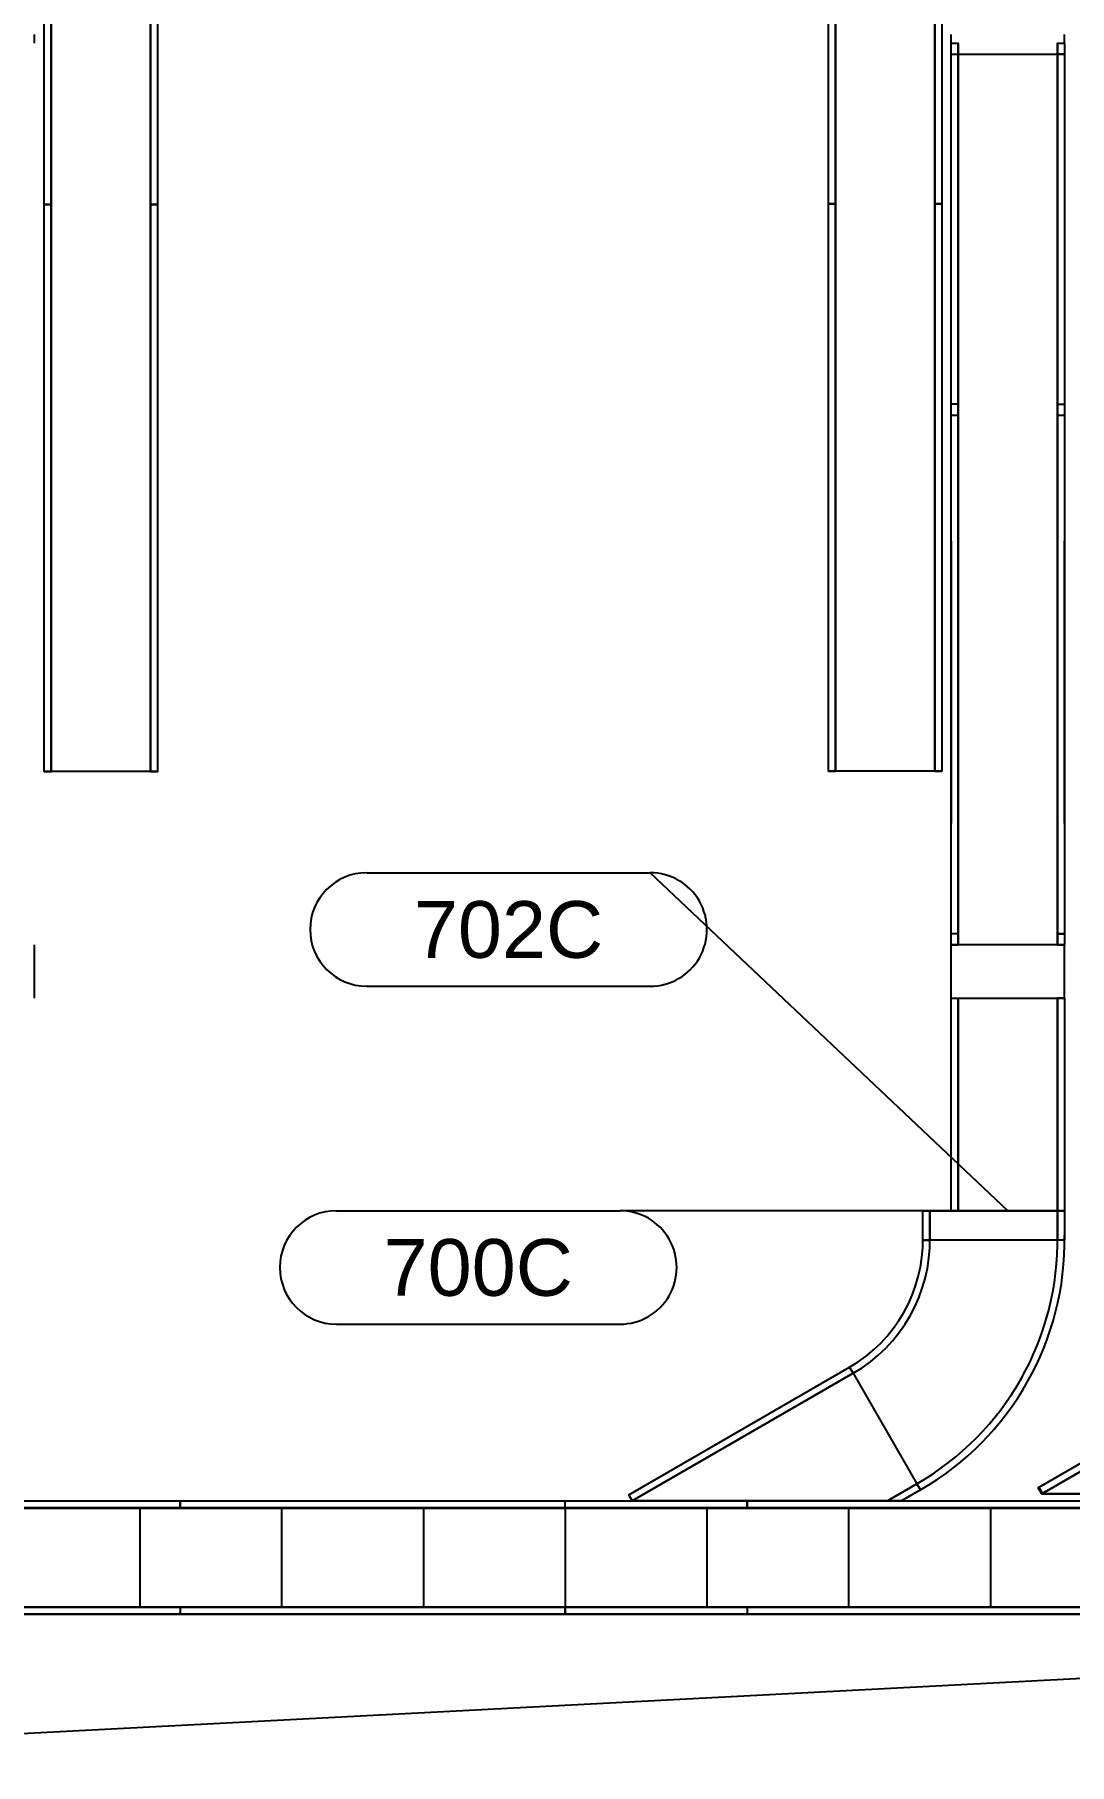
# Model space of a CAD drawing. Header units: inches. Extents: x -21257 to 11444, y 0 to 8704.
# Drawn here: x 2927 to 3146, y 561.7 to 927.7 of the extents above; entities that cross this region are included whole.
import ezdxf
from ezdxf.enums import TextEntityAlignment as Align

# ---------------------------------------------------------------- set-up
doc = ezdxf.new("R2010")
doc.units = ezdxf.units.IN
doc.header["$MEASUREMENT"] = 0
for name, color, linetype in [('500-CONV-LAYOUT-LOWER', 4, 'Continuous'), ('500-CONV-LAYOUT-UPPER', 4, 'Continuous'), ('500-CONV-NUMBERS', 4, 'Continuous'), ('600-CONV-LAYOUT', 3, 'Continuous'), ('700-CONV-LAYOUT', 30, 'Continuous'), ('700-CONV-NUMBERS', 30, 'Continuous')]:
    doc.layers.add(name, color=color, linetype=linetype)
doc.styles.get("Standard").update_dxf_attribs({"font": 'helvl.shx'})

# ---------------------------------------------------------------- blocks, each defined once
blk = doc.blocks.new('DCBLOCK')
at = {"linetype": 'Continuous'}
for p, q in [((-0.625, 0), (0, 0)), ((-0.625, -0.25), (0, -0.25))]:
    blk.add_line(p, q, dxfattribs=at)
for centre, start, end in [((-0.625, -0.125), 90, 269.9999), ((0, -0.125), 269.9999, 90)]:
    blk.add_arc(centre, 0.125, start, end)
blk.add_attdef('FORTNAITEM', text='', height=0.125).set_placement((-0.3125, -0.125), align=Align.MIDDLE_CENTER)
at = {"flags": 1}
blk.add_attdef('SERIALNUM', (-0.625, -0.3437), '', height=0.125, dxfattribs=at)

msp = doc.modelspace()

# ---------------------------------------------------------------- linework, layer by layer
at = {"layer": '500-CONV-LAYOUT-LOWER', "linetype": 'Continuous'}
for p, q in [((2957.78, 617.49, 222), (2957.78, 615.99, 222)), ((2957.78, 615.99, 215.5), (2957.78, 617.49, 215.5)), ((2957.78, 615.99, 222), (2957.78, 615.99, 215.5)), ((3077.78, 617.49, 222), (3077.78, 615.99, 222)), ((3077.78, 615.99, 215.5), (3077.78, 617.49, 215.5)), ((3077.78, 615.99, 222), (3077.78, 615.99, 215.5)), ((2957.78, 594.99, 222), (2957.78, 593.49, 222)), ((2957.78, 594.99, 222), (2957.78, 594.99, 215.5)), ((2957.78, 594.99, 215.5), (2957.78, 593.49, 215.5)), ((3077.78, 594.99, 222), (3077.78, 593.49, 222)), ((3077.78, 594.99, 222), (3077.78, 594.99, 215.5)), ((3077.78, 594.99, 215.5), (3077.78, 593.49, 215.5))]:
    msp.add_line(p, q, dxfattribs=at)
at = {"layer": '500-CONV-LAYOUT-LOWER'}
for points in [[(2237.78, 617.49, 215.5), (4241.78, 617.49, 215.49), (4241.78, 615.99, 215.49), (2237.78, 615.99, 215.5)], [(2237.78, 617.49, 222), (4241.78, 617.49, 221.99), (4241.78, 615.99, 221.99), (2237.78, 615.99, 222)], [(2237.78, 615.99, 222), (4241.78, 615.99, 221.99), (4241.78, 594.99, 221.99), (2237.78, 594.99, 222)], [(2237.78, 615.99, 222), (4241.78, 615.99, 221.99), (4241.78, 615.99, 215.49), (2237.78, 615.99, 215.5)], [(2237.78, 594.99, 222), (4241.78, 594.99, 221.99), (4241.78, 594.99, 215.49), (2237.78, 594.99, 215.5)], [(2237.78, 594.99, 215.5), (4241.78, 594.99, 215.49), (4241.78, 593.49, 215.49), (2237.78, 593.49, 215.5)], [(2237.78, 594.99, 222), (4241.78, 594.99, 221.99), (4241.78, 593.49, 221.99), (2237.78, 593.49, 222)]]:
    msp.add_3dface(points, dxfattribs=at)
at = {"layer": '500-CONV-LAYOUT-UPPER', "linetype": 'Continuous'}
for p, q in [((2949.28, 615.95, 270), (2949.28, 594.95, 270)), ((2979.28, 615.95, 270), (2979.28, 594.95, 270)), ((3009.28, 615.95, 270), (3009.28, 594.95, 270)), ((3039.28, 615.95, 270), (3039.28, 617.45, 270)), ((3039.28, 615.95, 263.5), (3039.28, 617.45, 263.5)), ((3039.28, 615.95, 270), (3039.28, 615.95, 263.5)), ((3039.28, 615.95, 270), (3039.28, 594.95, 270)), ((3069.28, 615.95, 270), (3069.28, 594.95, 270)), ((3099.28, 615.95, 270), (3099.28, 594.95, 270)), ((3129.28, 615.95, 270), (3129.28, 594.95, 270)), ((3039.28, 593.45, 270), (3039.28, 594.95, 270)), ((3039.28, 594.95, 270), (3039.28, 594.95, 263.5)), ((3039.28, 594.95, 263.5), (3039.28, 593.45, 263.5))]:
    msp.add_line(p, q, dxfattribs=at)
at = {"layer": '500-CONV-LAYOUT-UPPER'}
for points in [[(3639.28, 615.95, 263.5), (2109.28, 615.95, 263.5), (2109.28, 617.45, 263.5), (3639.28, 617.45, 263.5)], [(3639.28, 615.95, 270), (2109.28, 615.95, 270), (2109.28, 617.45, 270), (3639.28, 617.45, 270)], [(3639.28, 594.95, 270), (2109.28, 594.95, 270), (2109.28, 615.95, 270), (3639.28, 615.95, 270)], [(3639.28, 615.95, 270), (2109.28, 615.95, 270), (2109.28, 615.95, 263.5), (3639.28, 615.95, 263.5)], [(3639.28, 594.95, 270), (2109.28, 594.95, 270), (2109.28, 594.95, 263.5), (3639.28, 594.95, 263.5)], [(3639.28, 593.45, 263.5), (2109.28, 593.45, 263.5), (2109.28, 594.95, 263.5), (3639.28, 594.95, 263.5)], [(3639.28, 593.45, 270), (2109.28, 593.45, 270), (2109.28, 594.95, 270), (3639.28, 594.95, 270)]]:
    msp.add_3dface(points, dxfattribs=at)
at = {"layer": '500-CONV-NUMBERS', "linetype": 'Continuous'}
msp.add_line((3639.28, 605.45, 270), (2800.19, 561.7, 360), dxfattribs=at)
at = {"layer": '600-CONV-LAYOUT', "color": 3}
for points in [[(3191.31, 650.21, 5.57), (3139.41, 620.25, 2.5), (3140.16, 618.95, 2.5), (3192.06, 648.91, 5.57)], [(3191.42, 650.27, 3.07), (3139.53, 620.31), (3140.28, 619.01), (3192.17, 648.98, 3.07)], [(3192.06, 648.91, 5.57), (3140.16, 618.95, 2.5), (3140.28, 619.01), (3192.17, 648.98, 3.07)], [(3192.06, 648.91, 5.57), (3140.16, 618.95, 2.5), (3194.16, 618.95, 2.5), (3205.56, 625.53, 5.57)], [(3139.41, 620.25, 2.5), (3139.53, 620.31), (3140.28, 619.01), (3140.16, 618.95, 2.5)], [(3140.16, 618.95, 2.5), (3140.28, 619.01), (3194.28, 619.01), (3194.16, 618.95, 2.5)]]:
    msp.add_3dface(points, dxfattribs=at)
at = {"layer": '700-CONV-LAYOUT'}
for p, q in [((2927, 925.88), (2927, 927.69)), ((3121, 925.88), (3121, 927.69)), ((3145, 925.88), (3145, 927.69)), ((2927, 723.85), (2927, 735.12)), ((3121, 723.85), (3121, 735.12)), ((3145, 723.85), (3145, 735.12))]:
    msp.add_line(p, q, dxfattribs=at)
at = {"layer": '700-CONV-LAYOUT', "linetype": 'Continuous'}
for p, q in [((3121, 925.88, 289.57), (3122.5, 925.88, 289.57)), ((3121, 923.55, 295.63), (3122.5, 923.55, 295.63)), ((3122.5, 925.88, 289.57), (3122.5, 923.55, 295.63)), ((3143.5, 925.88, 289.57), (3145, 925.88, 289.57)), ((3143.5, 923.55, 295.63), (3143.5, 925.88, 289.57)), ((3145, 923.55, 295.63), (3143.5, 923.55, 295.63)), ((3122.5, 849.48, 260.24), (3121, 849.48, 260.24)), ((3122.5, 847.15, 266.3), (3122.5, 849.48, 260.24)), ((3143.5, 849.48, 260.24), (3145, 849.48, 260.24)), ((3143.5, 847.15, 266.3), (3143.5, 849.48, 260.24)), ((3121, 847.15, 266.3), (3122.5, 847.15, 266.3)), ((3143.5, 847.15, 266.3), (3145, 847.15, 266.3)), ((3122.5, 737.45, 217.23), (3121, 737.45, 217.23)), ((3122.5, 735.12, 223.3), (3122.5, 737.45, 217.23)), ((3143.5, 737.45, 217.23), (3145, 737.45, 217.23)), ((3143.5, 735.12, 223.3), (3143.5, 737.45, 217.23)), ((3121, 735.12, 223.3), (3122.5, 735.12, 223.3)), ((3143.5, 735.12, 223.3), (3145, 735.12, 223.3)), ((3121, 723.85, 215.5), (3122.5, 723.85, 215.5)), ((3121, 723.85, 222), (3122.5, 723.85, 222)), ((3122.5, 723.85, 215.5), (3122.5, 723.85, 222)), ((3143.5, 723.85, 215.5), (3145, 723.85, 215.5)), ((3143.5, 723.85, 222), (3143.5, 723.85, 215.5)), ((3145, 723.85, 222), (3143.5, 723.85, 222)), ((3116.5, 678.85, 212.5), (3115, 678.85, 212.5)), ((3116.5, 678.85, 222), (3115, 678.85, 222)), ((3116.5, 678.85, 222), (3116.5, 678.85, 212.5)), ((3122.5, 678.85, 215.5), (3121, 678.85, 215.5)), ((3121, 678.85, 222), (3122.5, 678.85, 222)), ((3122.5, 678.85, 222), (3122.5, 678.85, 215.5)), ((3143.5, 678.85, 215.5), (3145, 678.85, 215.5)), ((3143.5, 678.85, 222), (3143.5, 678.85, 215.5)), ((3143.5, 678.85, 222), (3145, 678.85, 222)), ((3143.5, 678.85, 212.5), (3145, 678.85, 212.5)), ((3143.5, 678.85, 222), (3143.5, 678.85, 212.5)), ((3145, 678.85, 222), (3143.5, 678.85, 222)), ((3116.5, 672.6, 212.5), (3115, 672.6, 212.5)), ((3115, 672.6, 222), (3116.5, 672.6, 222)), ((3116.5, 672.6, 222), (3116.5, 672.6, 212.5)), ((3145, 672.6, 212.5), (3143.5, 672.6, 212.5)), ((3143.5, 672.6, 212.5), (3143.5, 672.6, 222)), ((3145, 672.6, 222), (3143.5, 672.6, 222))]:
    msp.add_line(p, q, dxfattribs=at)
at = {"layer": '700-CONV-LAYOUT'}
for centre, radius in [((3084, 672.6, 212.5), 59.5), ((3084, 672.6, 222), 59.5), ((3084, 672.6, 212.5), 61), ((3084, 672.6, 222), 61), ((3084, 672.6, 212.5), 31), ((3084, 672.6, 222), 31), ((3084, 672.6, 212.5), 32.5), ((3084, 672.6, 222), 32.5)]:
    msp.add_arc(centre, radius, 300, 1, dxfattribs=at)
for points in [[(2930.5, 1371.75, 294.5), (2930.5, 771.75, 294.5), (2929, 771.75, 294.5), (2929, 1371.75, 294.5)], [(2930.5, 1371.75, 298), (2930.5, 771.75, 298), (2929, 771.75, 298), (2929, 1371.75, 298)], [(2951.5, 1371.75, 298), (2951.5, 771.75, 298), (2930.5, 771.75, 298), (2930.5, 1371.75, 298)], [(2930.5, 1371.75, 298), (2930.5, 771.75, 298), (2930.5, 771.75, 294.5), (2930.5, 1371.75, 294.5)], [(2951.5, 1371.75, 298), (2951.5, 771.75, 298), (2951.5, 771.75, 294.5), (2951.5, 1371.75, 294.5)], [(2953, 1371.75, 294.5), (2953, 771.75, 294.5), (2951.5, 771.75, 294.5), (2951.5, 1371.75, 294.5)], [(2953, 1371.75, 298), (2953, 771.75, 298), (2951.5, 771.75, 298), (2951.5, 1371.75, 298)], [(3096.5, 1371.85, 294.5), (3096.5, 771.85, 294.5), (3095, 771.85, 294.5), (3095, 1371.85, 294.5)], [(3096.5, 1371.85, 298), (3096.5, 771.85, 298), (3095, 771.85, 298), (3095, 1371.85, 298)], [(3117.5, 1371.85, 298), (3117.5, 771.85, 298), (3096.5, 771.85, 298), (3096.5, 1371.85, 298)], [(3096.5, 1371.85, 298), (3096.5, 771.85, 298), (3096.5, 771.85, 294.5), (3096.5, 1371.85, 294.5)], [(3117.5, 1371.85, 298), (3117.5, 771.85, 298), (3117.5, 771.85, 294.5), (3117.5, 1371.85, 294.5)], [(3119, 1371.85, 294.5), (3119, 771.85, 294.5), (3117.5, 771.85, 294.5), (3117.5, 1371.85, 294.5)], [(3119, 1371.85, 298), (3119, 771.85, 298), (3117.5, 771.85, 298), (3117.5, 1371.85, 298)], [(3121, 737.45, 217.23), (3121, 925.88, 289.57), (3122.5, 925.88, 289.57), (3122.5, 737.45, 217.23)], [(3121, 735.12, 223.3), (3121, 923.55, 295.63), (3122.5, 923.55, 295.63), (3122.5, 735.12, 223.3)], [(3122.5, 735.12, 223.3), (3122.5, 923.55, 295.63), (3122.5, 925.88, 289.57), (3122.5, 737.45, 217.23)], [(3122.5, 735.12, 223.3), (3122.5, 923.55, 295.63), (3143.5, 923.55, 295.63), (3143.5, 735.12, 223.3)], [(3143.5, 735.12, 223.3), (3143.5, 923.55, 295.63), (3143.5, 925.88, 289.57), (3143.5, 737.45, 217.23)], [(3143.5, 737.45, 217.23), (3143.5, 925.88, 289.57), (3145, 925.88, 289.57), (3145, 737.45, 217.23)], [(3143.5, 735.12, 223.3), (3143.5, 923.55, 295.63), (3145, 923.55, 295.63), (3145, 735.12, 223.3)], [(2930.5, 891.75, 298), (2930.5, 891.75, 294.5), (2929, 891.75, 294.5), (2929, 891.75, 298)], [(2953, 891.75, 298), (2953, 891.75, 294.5), (2951.5, 891.75, 294.5), (2951.5, 891.75, 298)], [(3096.5, 891.85, 298), (3096.5, 891.85, 294.5), (3095, 891.85, 294.5), (3095, 891.85, 298)], [(3119, 891.85, 298), (3119, 891.85, 294.5), (3117.5, 891.85, 294.5), (3117.5, 891.85, 298)], [(3121, 816.1, 247.42), (3121, 820.52, 235.92), (3121, 784.81, 222.21), (3121, 780.39, 233.72)], [(3145, 816.1, 247.42), (3145, 820.52, 235.92), (3145, 784.81, 222.21), (3145, 780.39, 233.72)], [(3121, 780.39, 233.72), (3121, 784.81, 222.21), (3121, 760.79, 226.19), (3121, 780.39, 233.72)], [(3145, 780.39, 233.72), (3145, 784.81, 222.21), (3145, 760.79, 226.19), (3145, 780.39, 233.72)], [(2929, 771.75, 298), (2930.5, 771.75, 298), (2930.5, 771.75, 294.5), (2929, 771.75, 294.5)], [(2953, 771.75, 298), (2953, 771.75, 294.5), (2951.5, 771.75, 294.5), (2951.5, 771.75, 298)], [(3095, 771.85, 298), (3096.5, 771.85, 298), (3096.5, 771.85, 294.5), (3095, 771.85, 294.5)], [(3119, 771.85, 298), (3119, 771.85, 294.5), (3117.5, 771.85, 294.5), (3117.5, 771.85, 298)], [(3121, 678.85, 215.5), (3121, 723.85, 215.5), (3122.5, 723.85, 215.5), (3122.5, 678.85, 215.5)], [(3121, 678.85, 222), (3121, 723.85, 222), (3122.5, 723.85, 222), (3122.5, 678.85, 222)], [(3122.5, 678.85, 222), (3122.5, 723.85, 222), (3143.5, 723.85, 222), (3143.5, 678.85, 222)], [(3122.5, 678.85, 222), (3122.5, 723.85, 222), (3122.5, 723.85, 215.5), (3122.5, 678.85, 215.5)], [(3143.5, 678.85, 222), (3143.5, 723.85, 222), (3143.5, 723.85, 215.5), (3143.5, 678.85, 215.5)], [(3143.5, 678.85, 215.5), (3143.5, 723.85, 215.5), (3145, 723.85, 215.5), (3145, 678.85, 215.5)], [(3143.5, 678.85, 222), (3143.5, 723.85, 222), (3145, 723.85, 222), (3145, 678.85, 222)], [(3116.5, 678.85, 212.5), (3116.5, 672.6, 212.5), (3115, 672.6, 212.5), (3115, 678.85, 212.5)], [(3116.5, 678.85, 222), (3116.5, 672.6, 222), (3115, 672.6, 222), (3115, 678.85, 222)], [(3143.5, 678.85, 222), (3143.5, 672.6, 222), (3116.5, 672.6, 222), (3116.5, 678.85, 222)], [(3116.5, 678.85, 222), (3116.5, 672.6, 222), (3116.5, 672.6, 212.5), (3116.5, 678.85, 212.5)], [(3143.5, 678.85, 222), (3143.5, 672.6, 222), (3143.5, 672.6, 212.5), (3143.5, 678.85, 212.5)], [(3145, 678.85, 212.5), (3145, 672.6, 212.5), (3143.5, 672.6, 212.5), (3143.5, 678.85, 212.5)], [(3145, 678.85, 222), (3145, 672.6, 222), (3143.5, 672.6, 222), (3143.5, 678.85, 222)], [(3100.25, 644.45, 212.5), (3053.48, 617.45, 212.5), (3052.73, 618.75, 212.5), (3099.5, 645.75, 212.5)], [(3100.25, 644.45, 222), (3053.48, 617.45, 222), (3052.73, 618.75, 222), (3099.5, 645.75, 222)], [(3113.75, 621.07, 222), (3107.48, 617.45, 222), (3053.48, 617.45, 222), (3100.25, 644.45, 222)], [(3100.25, 644.45, 222), (3053.48, 617.45, 222), (3053.48, 617.45, 212.5), (3100.25, 644.45, 212.5)], [(3099.5, 645.75, 222), (3100.25, 644.45, 222), (3100.25, 644.45, 212.5), (3099.5, 645.75, 212.5)], [(3052.73, 618.75, 222), (3053.48, 617.45, 222), (3053.48, 617.45, 212.5), (3052.73, 618.75, 212.5)], [(3113.75, 621.07, 222), (3107.48, 617.45, 222), (3107.48, 617.45, 212.5), (3113.75, 621.07, 212.5)], [(3114.5, 619.77, 212.5), (3110.48, 617.45, 212.5), (3107.48, 617.45, 212.5), (3113.75, 621.07, 212.5)], [(3114.5, 619.77, 222), (3110.48, 617.45, 222), (3107.48, 617.45, 222), (3113.75, 621.07, 222)], [(3114.5, 619.77, 222), (3114.5, 619.77, 212.5), (3113.75, 621.07, 212.5), (3113.75, 621.07, 222)], [(3107.48, 617.45, 222), (3107.48, 617.45, 212.5), (3053.48, 617.45, 212.5), (3053.48, 617.45, 222)], [(3110.48, 617.45, 222), (3110.48, 617.45, 212.5), (3107.48, 617.45, 212.5), (3107.48, 617.45, 222)]]:
    msp.add_3dface(points, dxfattribs=at)
at = {"layer": '700-CONV-LAYOUT', "invisible_edges": 15}
for points in [[(3116.49, 673.17, 222), (3116.08, 667.42, 222), (3142.74, 663.12, 222), (3143.49, 673.64, 222)], [(3116.49, 673.17, 222), (3116.08, 667.42, 222), (3142.74, 663.12, 222), (3143.49, 673.64, 222)], [(3116.52, 673.17, 222), (3116.11, 667.42, 222), (3142.77, 663.12, 222), (3143.52, 673.64, 222)], [(3144.99, 673.66, 222), (3144.22, 662.88, 222), (3142.74, 663.12, 222), (3143.49, 673.64, 222)], [(3144.99, 673.66, 212.5), (3144.22, 662.88, 212.5), (3142.74, 663.12, 212.5), (3143.49, 673.64, 212.5)], [(3144.99, 673.66, 222), (3144.22, 662.88, 222), (3142.74, 663.12, 222), (3143.49, 673.64, 222)], [(3144.99, 673.66, 212.5), (3144.22, 662.88, 212.5), (3142.74, 663.12, 212.5), (3143.49, 673.64, 212.5)], [(3145.02, 673.66, 222), (3144.25, 662.88, 222), (3142.77, 663.12, 222), (3143.52, 673.64, 222)], [(3145.02, 673.66, 212.5), (3144.25, 662.88, 212.5), (3142.77, 663.12, 212.5), (3143.52, 673.64, 212.5)], [(3114.99, 673.14, 222), (3114.6, 667.66, 222), (3116.08, 667.42, 222), (3116.49, 673.17, 222)], [(3114.99, 673.14, 212.5), (3114.6, 667.66, 212.5), (3116.08, 667.42, 212.5), (3116.49, 673.17, 212.5)], [(3114.99, 673.14, 222), (3114.6, 667.66, 222), (3116.08, 667.42, 222), (3116.49, 673.17, 222)], [(3114.99, 673.14, 212.5), (3114.6, 667.66, 212.5), (3116.08, 667.42, 212.5), (3116.49, 673.17, 212.5)], [(3115.02, 673.14, 222), (3114.63, 667.66, 222), (3116.11, 667.42, 222), (3116.52, 673.17, 222)], [(3115.02, 673.14, 212.5), (3114.63, 667.66, 212.5), (3116.11, 667.42, 212.5), (3116.52, 673.17, 212.5)], [(3114.6, 667.66, 222), (3113.25, 662.34, 222), (3114.67, 661.84, 222), (3116.08, 667.42, 222)], [(3114.6, 667.66, 212.5), (3113.25, 662.34, 212.5), (3114.67, 661.84, 212.5), (3116.08, 667.42, 212.5)], [(3114.6, 667.66, 222), (3113.25, 662.34, 222), (3114.67, 661.84, 222), (3116.08, 667.42, 222)], [(3114.6, 667.66, 212.5), (3113.25, 662.34, 212.5), (3114.67, 661.84, 212.5), (3116.08, 667.42, 212.5)], [(3114.63, 667.66, 222), (3113.28, 662.34, 222), (3114.7, 661.84, 222), (3116.11, 667.42, 222)], [(3114.63, 667.66, 212.5), (3113.28, 662.34, 212.5), (3114.7, 661.84, 212.5), (3116.11, 667.42, 212.5)], [(3116.08, 667.42, 222), (3114.67, 661.84, 222), (3140.14, 652.9, 222), (3142.74, 663.12, 222)], [(3116.08, 667.42, 222), (3114.67, 661.84, 222), (3140.14, 652.9, 222), (3142.74, 663.12, 222)], [(3116.11, 667.42, 222), (3114.7, 661.84, 222), (3140.17, 652.9, 222), (3142.77, 663.12, 222)], [(3144.22, 662.88, 222), (3141.56, 652.4, 222), (3140.14, 652.9, 222), (3142.74, 663.12, 222)], [(3144.22, 662.88, 212.5), (3141.56, 652.4, 212.5), (3140.14, 652.9, 212.5), (3142.74, 663.12, 212.5)], [(3144.22, 662.88, 222), (3141.56, 652.4, 222), (3140.14, 652.9, 222), (3142.74, 663.12, 222)], [(3144.22, 662.88, 212.5), (3141.56, 652.4, 212.5), (3140.14, 652.9, 212.5), (3142.74, 663.12, 212.5)], [(3144.25, 662.88, 222), (3141.59, 652.4, 222), (3140.17, 652.9, 222), (3142.77, 663.12, 222)], [(3144.25, 662.88, 212.5), (3141.59, 652.4, 212.5), (3140.17, 652.9, 212.5), (3142.77, 663.12, 212.5)], [(3113.25, 662.34, 222), (3110.98, 657.33, 222), (3112.29, 656.59, 222), (3114.67, 661.84, 222)], [(3113.25, 662.34, 212.5), (3110.98, 657.33, 212.5), (3112.29, 656.59, 212.5), (3114.67, 661.84, 212.5)], [(3113.25, 662.34, 222), (3110.98, 657.33, 222), (3112.29, 656.59, 222), (3114.67, 661.84, 222)], [(3113.25, 662.34, 212.5), (3110.98, 657.33, 212.5), (3112.29, 656.59, 212.5), (3114.67, 661.84, 212.5)], [(3113.28, 662.34, 222), (3111.01, 657.33, 222), (3112.32, 656.59, 222), (3114.7, 661.84, 222)], [(3113.28, 662.34, 212.5), (3111.01, 657.33, 212.5), (3112.32, 656.59, 212.5), (3114.7, 661.84, 212.5)], [(3114.67, 661.84, 222), (3112.29, 656.59, 222), (3135.79, 643.3, 222), (3140.14, 652.9, 222)], [(3114.67, 661.84, 222), (3112.29, 656.59, 222), (3135.79, 643.3, 222), (3140.14, 652.9, 222)], [(3114.7, 661.84, 222), (3112.32, 656.59, 222), (3135.82, 643.3, 222), (3140.17, 652.9, 222)], [(3110.98, 657.33, 222), (3107.86, 652.81, 222), (3109.02, 651.85, 222), (3112.29, 656.59, 222)], [(3110.98, 657.33, 212.5), (3107.86, 652.81, 212.5), (3109.02, 651.85, 212.5), (3112.29, 656.59, 212.5)], [(3110.98, 657.33, 222), (3107.86, 652.81, 222), (3109.02, 651.85, 222), (3112.29, 656.59, 222)], [(3110.98, 657.33, 212.5), (3107.86, 652.81, 212.5), (3109.02, 651.85, 212.5), (3112.29, 656.59, 212.5)], [(3111.01, 657.33, 222), (3107.89, 652.81, 222), (3109.05, 651.85, 222), (3112.32, 656.59, 222)], [(3111.01, 657.33, 212.5), (3107.89, 652.81, 212.5), (3109.05, 651.85, 212.5), (3112.32, 656.59, 212.5)], [(3112.29, 656.59, 222), (3109.02, 651.85, 222), (3129.8, 634.62, 222), (3135.79, 643.3, 222)], [(3112.29, 656.59, 222), (3109.02, 651.85, 222), (3129.8, 634.62, 222), (3135.79, 643.3, 222)], [(3112.32, 656.59, 222), (3109.05, 651.85, 222), (3129.83, 634.62, 222), (3135.82, 643.3, 222)], [(3107.86, 652.81, 222), (3103.99, 648.91, 222), (3104.96, 647.76, 222), (3109.02, 651.85, 222)], [(3107.86, 652.81, 212.5), (3103.99, 648.91, 212.5), (3104.96, 647.76, 212.5), (3109.02, 651.85, 212.5)], [(3107.86, 652.81, 222), (3103.99, 648.91, 222), (3104.96, 647.76, 222), (3109.02, 651.85, 222)], [(3107.86, 652.81, 212.5), (3103.99, 648.91, 212.5), (3104.96, 647.76, 212.5), (3109.02, 651.85, 212.5)], [(3107.89, 652.81, 222), (3104.02, 648.91, 222), (3104.99, 647.76, 222), (3109.05, 651.85, 222)], [(3107.89, 652.81, 212.5), (3104.02, 648.91, 212.5), (3104.99, 647.76, 212.5), (3109.05, 651.85, 212.5)], [(3109.02, 651.85, 222), (3104.96, 647.76, 222), (3122.38, 627.13, 222), (3129.8, 634.62, 222)], [(3109.02, 651.85, 222), (3104.96, 647.76, 222), (3122.38, 627.13, 222), (3129.8, 634.62, 222)], [(3109.05, 651.85, 222), (3104.99, 647.76, 222), (3122.41, 627.13, 222), (3129.83, 634.62, 222)], [(3141.56, 652.4, 222), (3137.09, 642.56, 222), (3135.79, 643.3, 222), (3140.14, 652.9, 222)], [(3141.56, 652.4, 212.5), (3137.09, 642.56, 212.5), (3135.79, 643.3, 212.5), (3140.14, 652.9, 212.5)], [(3141.56, 652.4, 222), (3137.09, 642.56, 222), (3135.79, 643.3, 222), (3140.14, 652.9, 222)], [(3141.56, 652.4, 212.5), (3137.09, 642.56, 212.5), (3135.79, 643.3, 212.5), (3140.14, 652.9, 212.5)], [(3141.59, 652.4, 222), (3137.12, 642.56, 222), (3135.82, 643.3, 222), (3140.17, 652.9, 222)], [(3141.59, 652.4, 212.5), (3137.12, 642.56, 212.5), (3135.82, 643.3, 212.5), (3140.17, 652.9, 212.5)], [(3103.99, 648.91, 222), (3099.5, 645.75, 222), (3100.25, 644.45, 222), (3104.96, 647.76, 222)], [(3103.99, 648.91, 212.5), (3099.5, 645.75, 212.5), (3100.25, 644.45, 212.5), (3104.96, 647.76, 212.5)], [(3104.96, 647.76, 222), (3100.25, 644.45, 222), (3113.75, 621.07, 222), (3122.38, 627.13, 222)], [(3137.09, 642.56, 222), (3130.95, 633.66, 222), (3129.8, 634.62, 222), (3135.79, 643.3, 222)], [(3137.09, 642.56, 212.5), (3130.95, 633.66, 212.5), (3129.8, 634.62, 212.5), (3135.79, 643.3, 212.5)], [(3137.09, 642.56, 222), (3130.95, 633.66, 222), (3129.8, 634.62, 222), (3135.79, 643.3, 222)], [(3137.09, 642.56, 212.5), (3130.95, 633.66, 212.5), (3129.8, 634.62, 212.5), (3135.79, 643.3, 212.5)], [(3137.12, 642.56, 222), (3130.99, 633.66, 222), (3129.83, 634.62, 222), (3135.82, 643.3, 222)], [(3137.12, 642.56, 212.5), (3130.99, 633.66, 212.5), (3129.83, 634.62, 212.5), (3135.82, 643.3, 212.5)], [(3130.95, 633.66, 222), (3123.34, 625.98, 222), (3122.38, 627.13, 222), (3129.8, 634.62, 222)], [(3130.95, 633.66, 212.5), (3123.34, 625.98, 212.5), (3122.38, 627.13, 212.5), (3129.8, 634.62, 212.5)], [(3130.95, 633.66, 222), (3123.34, 625.98, 222), (3122.38, 627.13, 222), (3129.8, 634.62, 222)], [(3130.95, 633.66, 212.5), (3123.34, 625.98, 212.5), (3122.38, 627.13, 212.5), (3129.8, 634.62, 212.5)], [(3130.99, 633.66, 222), (3123.38, 625.98, 222), (3122.41, 627.13, 222), (3129.83, 634.62, 222)], [(3130.99, 633.66, 212.5), (3123.38, 625.98, 212.5), (3122.41, 627.13, 212.5), (3129.83, 634.62, 212.5)], [(3123.34, 625.98, 222), (3114.5, 619.77, 222), (3113.75, 621.07, 222), (3122.38, 627.13, 222)], [(3123.34, 625.98, 212.5), (3114.5, 619.77, 212.5), (3113.75, 621.07, 212.5), (3122.38, 627.13, 212.5)]]:
    msp.add_3dface(points, dxfattribs=at)
at = {"layer": '700-CONV-NUMBERS', "linetype": 'Continuous'}
for p, q in [((3133, 678.85, 222), (3057.3, 750.35, 360)), ((3130, 678.85, 222), (3050.9, 678.85, 360))]:
    msp.add_line(p, q, dxfattribs=at)

# ---------------------------------------------------------------- block references
at = {"layer": '700-CONV-NUMBERS', "xscale": 96, "yscale": 96, "zscale": 96}
for p, values in [((3057.3, 750.35, 360), {'FORTNAITEM': '702C'}), ((3050.9, 678.85, 360), {'FORTNAITEM': '700C'})]:
    msp.add_blockref('DCBLOCK', p, dxfattribs=at).add_auto_attribs(values)

doc.saveas('drawing.dxf')
